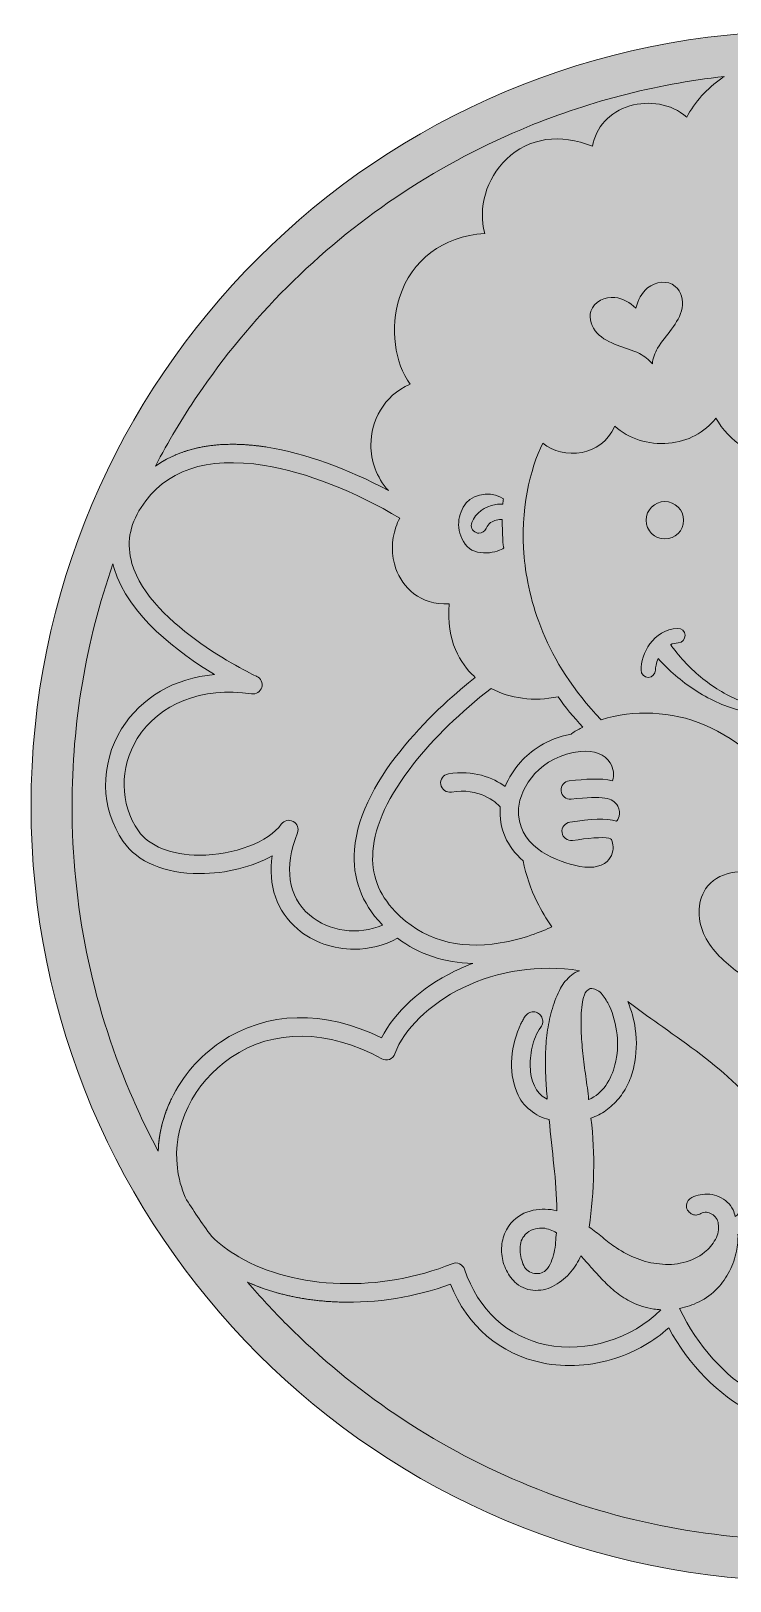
# Model space of a CAD drawing. Header units: inches. Extents: x -4083 to 8083, y -1951 to 5918.
# Drawn here: x 100 to 1812, y 2118 to 5918 of the extents above; entities that cross this region are included whole.
import ezdxf

# ---------------------------------------------------------------- set-up
doc = ezdxf.new("R2010")
doc.units = ezdxf.units.IN
doc.header["$MEASUREMENT"] = 0
doc.layers.add('1', color=7, linetype='Continuous')

# ---------------------------------------------------------------- blocks, each defined once
blk = doc.blocks.new('block 2')
at = {"layer": '1', "true_color": 0xf19997}
h = blk.add_hatch(color=21, dxfattribs=at)
h.dxf.hatch_style = 2
edge = h.paths.add_edge_path()
edge.add_spline(control_points=[(3900, 4017.7), (3900, 2968.4), (3049.3, 2117.7), (2000, 2117.7), (950.7, 2117.7), (100, 2968.4), (100, 4017.7), (100, 5067.1), (950.7, 5917.7), (2000, 5917.7), (3049.3, 5917.7), (3900, 5067.1), (3900, 4017.7)], knot_values=[0, 0, 0, 0, 1, 1, 1, 2, 2, 2, 3, 3, 3, 4, 4, 4, 4], degree=3, periodic=1)
at = {"layer": '1', "lineweight": 0}
for points, knots in [([(3900, 4017.7), (3900, 2968.4), (3049.3, 2117.7), (2000, 2117.7), (950.7, 2117.7), (100, 2968.4), (100, 4017.7), (100, 5067.1), (950.7, 5917.7), (2000, 5917.7), (3049.3, 5917.7), (3900, 5067.1), (3900, 4017.7)], [0, 0, 0, 0, 1, 1, 1, 2, 2, 2, 3, 3, 3, 4, 4, 4, 4]), ([(2000, 5917.7), (950.7, 5917.7), (100, 5067.1), (100, 4017.7), (100, 2968.4), (950.7, 2117.7), (2000, 2117.7), (3049.3, 2117.7), (3900, 2968.4), (3900, 4017.7), (3900, 5067.1), (3049.3, 5917.7), (2000, 5917.7)], [0, 0, 0, 0, 1, 1, 1, 2, 2, 2, 3, 3, 3, 4, 4, 4, 4]), ([(2000, 5917.7), (950.7, 5917.7), (100, 5067.1), (100, 4017.7), (100, 2968.4), (950.7, 2117.7), (2000, 2117.7), (3049.3, 2117.7), (3900, 2968.4), (3900, 4017.7), (3900, 5067.1), (3049.3, 5917.7), (2000, 5917.7)], [0, 0, 0, 0, 1, 1, 1, 2, 2, 2, 3, 3, 3, 4, 4, 4, 4]), ([(727.6, 5290.1), (809.1, 5371.6), (898.7, 5445.5), (994, 5509.9), (1090.2, 5574.9), (1193, 5630.7), (1299.6, 5675.8), (1459.5, 5743.4), (1626.6, 5787), (1798.4, 5806.1), (1796.5, 5804.9), (1794.7, 5803.7), (1792.8, 5802.4), (1755.5, 5776.7), (1726.1, 5743.9), (1706.5, 5706.1), (1668.6, 5740.8), (1612.3, 5747.7), (1567.3, 5734.1), (1516.9, 5718.9), (1483.5, 5681.8), (1475.4, 5635.1), (1396.6, 5667.4), (1319.7, 5656.6), (1264.7, 5603.7), (1215, 5555.9), (1195, 5483.7), (1211.4, 5421.5), (1107.7, 5413.3), (1032.6, 5357.3), (1003, 5264.7), (979, 5189.6), (991.1, 5103.5), (1028.8, 5051.9), (962.9, 5023.5), (932.8, 4960.3), (932.7, 4903.2), (932.6, 4864.6), (946.2, 4823.2), (975.4, 4791.2), (876.7, 4844.3), (770, 4882.8), (678.9, 4897.4), (674.4, 4898.1), (670.1, 4898.7), (665.7, 4899.3), (664.5, 4899.5), (663.2, 4899.7), (662, 4899.8), (658.5, 4900.3), (655, 4900.7), (651.5, 4901.1), (650.6, 4901.2), (649.7, 4901.3), (648.8, 4901.4), (644.6, 4901.9), (640.4, 4902.3), (636.3, 4902.6), (635.1, 4902.7), (634, 4902.8), (632.8, 4902.9), (629.7, 4903.2), (626.5, 4903.4), (623.4, 4903.6), (622.1, 4903.7), (620.8, 4903.7), (619.6, 4903.8), (615.6, 4904), (611.7, 4904.2), (607.8, 4904.3), (606.8, 4904.4), (605.8, 4904.4), (604.9, 4904.4), (601.8, 4904.5), (598.8, 4904.5), (595.8, 4904.5), (594.3, 4904.5), (592.8, 4904.5), (591.3, 4904.5), (588.5, 4904.5), (585.8, 4904.5), (583.1, 4904.4), (581.9, 4904.4), (580.6, 4904.4), (579.4, 4904.3), (575.9, 4904.2), (572.4, 4904.1), (568.9, 4903.9), (567.3, 4903.8), (565.6, 4903.7), (564, 4903.6), (561.8, 4903.4), (559.7, 4903.3), (557.6, 4903.1), (555.9, 4902.9), (554.2, 4902.8), (552.5, 4902.7), (549.3, 4902.3), (546.1, 4902), (542.9, 4901.6), (541.1, 4901.4), (539.3, 4901.1), (537.4, 4900.9), (535.7, 4900.7), (534.1, 4900.4), (532.4, 4900.2), (530.4, 4899.9), (528.5, 4899.6), (526.5, 4899.3), (525.1, 4899), (523.6, 4898.7), (522.1, 4898.5), (518.5, 4897.8), (514.9, 4897.1), (511.4, 4896.4), (510.2, 4896.1), (509.1, 4895.9), (507.9, 4895.7), (505.8, 4895.2), (503.6, 4894.7), (501.5, 4894.1), (500.5, 4893.9), (499.5, 4893.6), (498.5, 4893.4), (491.3, 4891.6), (484.3, 4889.5), (477.4, 4887.2), (476.7, 4887), (476, 4886.8), (475.4, 4886.6), (468, 4884.1), (460.8, 4881.3), (453.8, 4878.3), (453.6, 4878.3), (453.4, 4878.2), (453.3, 4878.1), (450.9, 4877.1), (448.5, 4876), (446.1, 4874.9), (446.1, 4874.9), (446, 4874.8), (445.9, 4874.8), (438.7, 4871.5), (431.7, 4867.9), (425, 4864), (424.9, 4863.9), (424.8, 4863.9), (424.6, 4863.8), (417.8, 4859.9), (411.2, 4855.7), (404.8, 4851.2), (435.9, 4910.6), (470.3, 4968.3), (507.8, 5023.8), (572.2, 5119.1), (646.2, 5208.7), (727.6, 5290.1)], [0, 0, 0, 0, 1, 1, 1, 2, 2, 2, 3, 3, 3, 4, 4, 4, 5, 5, 5, 6, 6, 6, 7, 7, 7, 8, 8, 8, 9, 9, 9, 10, 10, 10, 11, 11, 11, 12, 12, 12, 13, 13, 13, 14, 14, 14, 15, 15, 15, 16, 16, 16, 17, 17, 17, 18, 18, 18, 19, 19, 19, 20, 20, 20, 21, 21, 21, 22, 22, 22, 23, 23, 23, 24, 24, 24, 25, 25, 25, 26, 26, 26, 27, 27, 27, 28, 28, 28, 29, 29, 29, 30, 30, 30, 31, 31, 31, 32, 32, 32, 33, 33, 33, 34, 34, 34, 35, 35, 35, 36, 36, 36, 37, 37, 37, 38, 38, 38, 39, 39, 39, 40, 40, 40, 41, 41, 41, 42, 42, 42, 43, 43, 43, 44, 44, 44, 45, 45, 45, 46, 46, 46, 47, 47, 47, 48, 48, 48, 49, 49, 49, 50, 50, 50, 51, 51, 51, 52, 52, 52, 52]), ([(727.6, 5290.1), (809.1, 5371.6), (898.7, 5445.5), (994, 5509.9), (1090.2, 5574.9), (1193, 5630.7), (1299.6, 5675.8), (1459.5, 5743.4), (1626.6, 5787), (1798.4, 5806.1), (1796.5, 5804.9), (1794.7, 5803.7), (1792.8, 5802.4), (1755.5, 5776.7), (1726.1, 5743.9), (1706.5, 5706.1), (1668.6, 5740.8), (1612.3, 5747.7), (1567.3, 5734.1), (1516.9, 5718.9), (1483.5, 5681.8), (1475.4, 5635.1), (1396.6, 5667.4), (1319.7, 5656.6), (1264.7, 5603.7), (1215, 5555.9), (1195, 5483.7), (1211.4, 5421.5), (1107.7, 5413.3), (1032.6, 5357.3), (1003, 5264.7), (979, 5189.6), (991.1, 5103.5), (1028.8, 5051.9), (962.9, 5023.5), (932.8, 4960.3), (932.7, 4903.2), (932.6, 4864.6), (946.2, 4823.2), (975.4, 4791.2), (876.7, 4844.3), (770, 4882.8), (678.9, 4897.4), (566.5, 4915.4), (473.7, 4899.4), (404.8, 4851.2), (435.9, 4910.6), (470.3, 4968.3), (507.8, 5023.8), (572.2, 5119.1), (646.2, 5208.7), (727.6, 5290.1)], [0, 0, 0, 0, 1, 1, 1, 2, 2, 2, 3, 3, 3, 4, 4, 4, 5, 5, 5, 6, 6, 6, 7, 7, 7, 8, 8, 8, 9, 9, 9, 10, 10, 10, 11, 11, 11, 12, 12, 12, 13, 13, 13, 14, 14, 14, 15, 15, 15, 16, 16, 16, 17, 17, 17, 17]), ([(1622.3, 5101.4), (1622.2, 5101.4), (1622.2, 5101.4), (1622.2, 5101.4), (1622.2, 5101.4), (1622.2, 5101.4), (1622.2, 5101.4), (1622.2, 5101.4), (1622.2, 5101.5), (1622.2, 5101.5), (1613.9, 5112.2), (1602.5, 5120.6), (1590.4, 5126.8), (1573.1, 5135.7), (1554.3, 5140.9), (1536.1, 5147.7), (1517.9, 5154.4), (1499.8, 5163.1), (1486.7, 5177.3), (1473.5, 5191.5), (1466, 5212.3), (1471.8, 5230.8), (1479.2, 5254.2), (1506.4, 5267.3), (1530.7, 5264.4), (1550, 5262.1), (1567.4, 5251.9), (1581.8, 5238.6), (1586.7, 5257.6), (1595.7, 5275.6), (1610.6, 5288), (1629.6, 5303.6), (1659.5, 5307.4), (1678.4, 5291.7), (1693.3, 5279.4), (1698.3, 5257.8), (1694.9, 5238.7), (1691.6, 5219.6), (1681.1, 5202.6), (1669.5, 5187), (1657.9, 5171.5), (1644.9, 5156.9), (1635.2, 5140.1), (1628.4, 5128.2), (1623.4, 5115), (1622.2, 5101.5), (1622.2, 5101.5), (1622.3, 5101.4), (1622.3, 5101.4)], [0, 0, 0, 0, 1, 1, 1, 2, 2, 2, 3, 3, 3, 4, 4, 4, 5, 5, 5, 6, 6, 6, 7, 7, 7, 8, 8, 8, 9, 9, 9, 10, 10, 10, 11, 11, 11, 12, 12, 12, 13, 13, 13, 14, 14, 14, 15, 15, 15, 16, 16, 16, 16]), ([(1530, 4948.8), (1564.5, 4918.4), (1612.2, 4902.6), (1661.7, 4907), (1709.6, 4911.2), (1750.5, 4933.5), (1777.9, 4968.9), (1809.3, 4912.4), (1872.3, 4869.5), (1945.8, 4858.3), (2015.2, 4847.6), (2077.8, 4867.4), (2121.9, 4911.9), (2136.9, 4874.2), (2169.1, 4840.1), (2211.2, 4820.8), (2266.8, 4795.3), (2326, 4802.2), (2375.9, 4838.4), (2385, 4806.2), (2404.9, 4774.4), (2437.3, 4756.9), (2463.3, 4742.9), (2504.6, 4734.5), (2561.4, 4764.9), (2568.6, 4701.1), (2558, 4608.6), (2532, 4517.6), (2497.8, 4397.4), (2444, 4300.9), (2380, 4244.4), (2321.2, 4249.5), (2260.1, 4240.4), (2204.6, 4216.7), (2117, 4179.4), (2040.5, 4111.8), (1976.9, 4015.8), (1913.3, 4111.8), (1836.8, 4179.4), (1749.2, 4216.7), (1669.3, 4250.8), (1576.7, 4254.4), (1496.9, 4229.1), (1357.8, 4373.5), (1317.5, 4525.3), (1308.4, 4627.8), (1297.9, 4744.4), (1322.8, 4843.6), (1353.7, 4907.3), (1378, 4887.2), (1414, 4877.9), (1450, 4884.7), (1481.1, 4890.5), (1514, 4910.3), (1530, 4948.8)], [0, 0, 0, 0, 1, 1, 1, 2, 2, 2, 3, 3, 3, 4, 4, 4, 5, 5, 5, 6, 6, 6, 7, 7, 7, 8, 8, 8, 9, 9, 9, 10, 10, 10, 11, 11, 11, 12, 12, 12, 13, 13, 13, 14, 14, 14, 15, 15, 15, 16, 16, 16, 17, 17, 17, 18, 18, 18, 18]), ([(742.4, 3980), (732.2, 3985.4), (719.6, 3982.4), (713.1, 3972.9), (683.1, 3929.8), (597, 3897.3), (512.8, 3897.2), (512.8, 3897.2), (512.7, 3897.2), (512.7, 3897.2), (443.9, 3897.2), (389.4, 3919), (363.1, 3956.8), (317.3, 4022.7), (316.2, 4111.5), (360.4, 4182.9), (413.8, 4269.3), (518.5, 4310.3), (640.4, 4292.6), (651.5, 4291), (662.1, 4297.8), (665.3, 4308.6), (668.5, 4319.3), (663.3, 4330.8), (653.1, 4335.5), (650.5, 4336.7), (393, 4456.7), (347.3, 4612.6), (333.5, 4660), (340.8, 4704.9), (369.7, 4749.9), (428.1, 4840.8), (529.7, 4875.4), (671.7, 4852.7), (773.5, 4836.4), (896.1, 4788.4), (1003.3, 4723.2), (999.6, 4716.3), (996.4, 4709.1), (993.8, 4701.6), (982.5, 4668.9), (982.6, 4631.7), (993.9, 4599.4), (1009.6, 4554.8), (1052.4, 4509.5), (1124.1, 4513.7), (1117, 4421.4), (1152.4, 4366.4), (1185.3, 4335.7), (1186.2, 4334.8), (1187.2, 4333.9), (1188.2, 4333), (1106.2, 4267.8), (906.3, 4091.4), (892.4, 3910.3), (887.2, 3841.3), (909.6, 3780), (959.2, 3728.2), (959.9, 3727.5), (960.7, 3726.7), (961.4, 3726), (902.6, 3700.3), (830.1, 3709.5), (782.2, 3750.6), (729.5, 3795.8), (719, 3867.2), (752.7, 3951.7), (756.9, 3962.4), (752.5, 3974.5), (742.4, 3980)], [0, 0, 0, 0, 1, 1, 1, 2, 2, 2, 3, 3, 3, 4, 4, 4, 5, 5, 5, 6, 6, 6, 7, 7, 7, 8, 8, 8, 9, 9, 9, 10, 10, 10, 11, 11, 11, 12, 12, 12, 13, 13, 13, 14, 14, 14, 15, 15, 15, 16, 16, 16, 17, 17, 17, 18, 18, 18, 19, 19, 19, 20, 20, 20, 21, 21, 21, 22, 22, 22, 23, 23, 23, 23]), ([(1190.5, 4687.9), (1192.8, 4687), (1195.1, 4686.6), (1197.4, 4686.6), (1204.9, 4686.6), (1212, 4691.1), (1215, 4698.4), (1220, 4711.1), (1231.3, 4716.4), (1239.8, 4718.6), (1245.4, 4720), (1250.4, 4720.3), (1254.6, 4720.1), (1254.5, 4686.5), (1256.5, 4653.2), (1258.1, 4650.6), (1247.3, 4640), (1188, 4625.3), (1163.4, 4660), (1138.7, 4694.8), (1145.4, 4734.4), (1166.2, 4760.8), (1187, 4787.3), (1237.9, 4787.4), (1257.2, 4770.5), (1256.7, 4766.6), (1256.3, 4762.3), (1255.9, 4757.8), (1250.3, 4758.1), (1244.5, 4757.7), (1238.5, 4756.8), (1210.8, 4752.4), (1189.5, 4736.2), (1179.9, 4712.4), (1176.1, 4702.8), (1180.8, 4691.8), (1190.5, 4687.9)], [0, 0, 0, 0, 1, 1, 1, 2, 2, 2, 3, 3, 3, 4, 4, 4, 5, 5, 5, 6, 6, 6, 7, 7, 7, 8, 8, 8, 9, 9, 9, 10, 10, 10, 11, 11, 11, 12, 12, 12, 12]), ([(1652.8, 4672.5), (1627.5, 4672.5), (1607, 4693), (1607, 4718.3), (1607, 4743.6), (1627.5, 4764.1), (1652.8, 4764.1), (1678.1, 4764.1), (1698.6, 4743.6), (1698.6, 4718.3), (1698.6, 4693), (1678.1, 4672.5), (1652.8, 4672.5)], [0, 0, 0, 0, 1, 1, 1, 2, 2, 2, 3, 3, 3, 4, 4, 4, 4]), ([(200.6, 4017.7), (200.6, 4222.2), (234.3, 4421.5), (300.8, 4611.6), (300.8, 4611.6), (300.8, 4611.6), (300.8, 4611.6), (301.3, 4609.7), (301.8, 4607.8), (302.3, 4605.8), (302.3, 4605.8), (302.3, 4605.8), (302.3, 4605.7), (302.8, 4603.8), (303.4, 4601.8), (303.9, 4599.8), (337.5, 4485.2), (463, 4392.4), (549.3, 4340.2), (451.4, 4331.1), (369.9, 4284.2), (321.9, 4206.7), (268.3, 4119.9), (269.8, 4011.7), (325.9, 3931), (361.3, 3880), (427.7, 3852), (512.7, 3852), (512.7, 3852), (512.8, 3852), (512.8, 3852), (578.7, 3852), (643.1, 3868.7), (690.8, 3895.8), (680.4, 3823.3), (701.7, 3760), (752.8, 3716.2), (790.9, 3683.5), (841.3, 3666.7), (892, 3666.7), (928.7, 3666.7), (965.6, 3675.6), (998, 3693.7), (1050.3, 3654.2), (1112.6, 3633.3), (1182.1, 3631.8), (1167, 3626.1), (1152.2, 3619.7), (1137.7, 3612.6), (1055.2, 3572.2), (990.3, 3512.4), (959, 3449.2), (819.7, 3518.6), (677, 3515.2), (564.3, 3438.9), (512.5, 3403.8), (470.9, 3355.6), (443.9, 3299.6), (442.4, 3296.4), (441, 3293.3), (439.6, 3290.1), (439.1, 3289.1), (438.7, 3288.2), (438.3, 3287.2), (437.3, 3284.9), (436.3, 3282.5), (435.3, 3280.2), (434.9, 3279.2), (434.5, 3278.2), (434.2, 3277.3), (432.9, 3274.2), (431.7, 3271.1), (430.6, 3268), (430.3, 3267.1), (430, 3266.2), (429.7, 3265.4), (428.9, 3263.1), (428.1, 3260.8), (427.3, 3258.4), (426.9, 3257.1), (426.5, 3255.8), (426, 3254.4), (425.4, 3252.5), (424.9, 3250.6), (424.3, 3248.7), (423.9, 3247.3), (423.5, 3245.9), (423.1, 3244.5), (422.3, 3241.7), (421.5, 3238.9), (420.8, 3236.1), (420.4, 3234.3), (420, 3232.6), (419.6, 3230.9), (419.3, 3229.5), (419, 3228.1), (418.6, 3226.7), (418.2, 3224.8), (417.8, 3222.9), (417.5, 3221), (417.2, 3219.9), (417, 3218.8), (416.8, 3217.7), (415.5, 3210.8), (414.4, 3203.9), (413.6, 3197.1), (413.5, 3196.3), (413.4, 3195.5), (413.4, 3194.8), (413.1, 3192.4), (412.8, 3190.1), (412.6, 3187.8), (412.6, 3187.6), (412.6, 3187.3), (412.6, 3187), (412.1, 3181.8), (411.8, 3176.6), (411.6, 3171.5), (386.2, 3219.1), (362.9, 3267.8), (341.9, 3317.4), (248.1, 3539.1), (200.6, 3774.8), (200.6, 4017.7)], [0, 0, 0, 0, 1, 1, 1, 2, 2, 2, 3, 3, 3, 4, 4, 4, 5, 5, 5, 6, 6, 6, 7, 7, 7, 8, 8, 8, 9, 9, 9, 10, 10, 10, 11, 11, 11, 12, 12, 12, 13, 13, 13, 14, 14, 14, 15, 15, 15, 16, 16, 16, 17, 17, 17, 18, 18, 18, 19, 19, 19, 20, 20, 20, 21, 21, 21, 22, 22, 22, 23, 23, 23, 24, 24, 24, 25, 25, 25, 26, 26, 26, 27, 27, 27, 28, 28, 28, 29, 29, 29, 30, 30, 30, 31, 31, 31, 32, 32, 32, 33, 33, 33, 34, 34, 34, 35, 35, 35, 36, 36, 36, 37, 37, 37, 38, 38, 38, 39, 39, 39, 40, 40, 40, 41, 41, 41, 41]), ([(200.6, 4017.7), (200.6, 4222.2), (234.3, 4421.5), (300.8, 4611.6), (301.7, 4607.7), (302.8, 4603.8), (303.9, 4599.8), (337.5, 4485.2), (463, 4392.4), (549.3, 4340.2), (451.4, 4331.1), (369.9, 4284.2), (321.9, 4206.7), (268.3, 4119.9), (269.8, 4011.7), (325.9, 3931), (361.3, 3880), (427.7, 3852), (512.7, 3852), (512.7, 3852), (512.8, 3852), (512.8, 3852), (578.7, 3852), (643.1, 3868.7), (690.8, 3895.8), (680.4, 3823.3), (701.7, 3760), (752.8, 3716.2), (790.9, 3683.5), (841.3, 3666.7), (892, 3666.7), (928.7, 3666.7), (965.6, 3675.6), (998, 3693.7), (1050.3, 3654.2), (1112.6, 3633.3), (1182.1, 3631.8), (1167, 3626.1), (1152.2, 3619.7), (1137.7, 3612.6), (1055.2, 3572.2), (990.3, 3512.4), (959, 3449.2), (819.7, 3518.6), (677, 3515.2), (564.3, 3438.9), (512.5, 3403.8), (470.9, 3355.6), (443.9, 3299.6), (424, 3258.2), (413.1, 3214.6), (411.6, 3171.5), (386.2, 3219.1), (362.9, 3267.8), (341.9, 3317.4), (248.1, 3539.1), (200.6, 3774.8), (200.6, 4017.7)], [0, 0, 0, 0, 1, 1, 1, 2, 2, 2, 3, 3, 3, 4, 4, 4, 5, 5, 5, 6, 6, 6, 7, 7, 7, 8, 8, 8, 9, 9, 9, 10, 10, 10, 11, 11, 11, 12, 12, 12, 13, 13, 13, 14, 14, 14, 15, 15, 15, 16, 16, 16, 17, 17, 17, 18, 18, 18, 19, 19, 19, 19]), ([(1668, 4411.8), (1668.5, 4411.2), (1668.9, 4410.6), (1669.3, 4410.1), (1669.3, 4410.1), (1669.4, 4410), (1669.4, 4410), (1691.2, 4380.4), (1716.8, 4353), (1745.9, 4329.8), (1774.9, 4306.5), (1807.3, 4287.2), (1842.3, 4273.8), (1877.3, 4260.3), (1914.9, 4253), (1953, 4252.5), (1991.2, 4251.9), (2029.6, 4258.7), (2066.6, 4270.2), (2030.9, 4255.2), (1992.8, 4244.4), (1953.5, 4241.2), (1914.2, 4237.8), (1873.9, 4241.6), (1835.3, 4252.3), (1796.6, 4262.9), (1759.8, 4280.2), (1726, 4302.3), (1693, 4323.8), (1663, 4349.9), (1636.3, 4379.3), (1631.6, 4368.1), (1629.7, 4357.2), (1629.7, 4350.7), (1629.7, 4341), (1621.8, 4333.1), (1612.1, 4333.1), (1602.4, 4333.1), (1594.5, 4341), (1594.5, 4350.7), (1594.5, 4390.2), (1623, 4450), (1684, 4453), (1693.7, 4453.5), (1702, 4446), (1702.4, 4436.3), (1702.9, 4426.5), (1695.4, 4418.3), (1685.7, 4417.8), (1678.5, 4417.5), (1672.1, 4415.8), (1666.5, 4413.2), (1667, 4412.7), (1667.5, 4412.3), (1668, 4411.8)], [0, 0, 0, 0, 1, 1, 1, 2, 2, 2, 3, 3, 3, 4, 4, 4, 5, 5, 5, 6, 6, 6, 7, 7, 7, 8, 8, 8, 9, 9, 9, 10, 10, 10, 11, 11, 11, 12, 12, 12, 13, 13, 13, 14, 14, 14, 15, 15, 15, 16, 16, 16, 17, 17, 17, 18, 18, 18, 18]), ([(937.6, 3906.9), (942.5, 3971.1), (976.1, 4043.2), (1037.4, 4121.3), (1086.5, 4183.9), (1153.8, 4249.3), (1227.1, 4306), (1273.9, 4281), (1331.9, 4273.4), (1391.1, 4285.4), (1408.8, 4260.6), (1429, 4235.7), (1451.8, 4210.9), (1443.5, 4206.8), (1435.4, 4202.4), (1427.6, 4197.5), (1425.9, 4196.5), (1424.4, 4195.2), (1423.1, 4193.9), (1362.5, 4183.1), (1322.9, 4151.6), (1299.8, 4125.8), (1283.4, 4107.6), (1270.4, 4086.7), (1261.6, 4065.4), (1232.1, 4087.1), (1183.6, 4106.9), (1122.4, 4096.5), (1110.1, 4094.5), (1101.8, 4082.8), (1103.9, 4070.5), (1105.9, 4058.2), (1117.6, 4049.8), (1129.9, 4051.9), (1197.3, 4063.3), (1239.8, 4027.1), (1249.4, 4015.7), (1249.4, 4015.4), (1249.4, 4015.1), (1249.3, 4014.8), (1246.2, 3962.5), (1266, 3917.6), (1305.7, 3883.6), (1312.5, 3848.6), (1324, 3814.5), (1340, 3782.3), (1350.6, 3761), (1362.8, 3740.8), (1376.1, 3721.6), (1352.2, 3710.3), (1305.3, 3690.9), (1249.5, 3681.9), (1144.1, 3664.9), (1057.5, 3691), (991.9, 3759.5), (951, 3802.2), (933.2, 3850.4), (937.6, 3906.9)], [0, 0, 0, 0, 1, 1, 1, 2, 2, 2, 3, 3, 3, 4, 4, 4, 5, 5, 5, 6, 6, 6, 7, 7, 7, 8, 8, 8, 9, 9, 9, 10, 10, 10, 11, 11, 11, 12, 12, 12, 13, 13, 13, 14, 14, 14, 15, 15, 15, 16, 16, 16, 17, 17, 17, 18, 18, 18, 19, 19, 19, 19]), ([(937.6, 3906.9), (942.5, 3971.1), (976.1, 4043.2), (1037.4, 4121.3), (1086.5, 4183.9), (1153.8, 4249.3), (1227.1, 4306), (1273.9, 4281), (1331.9, 4273.4), (1391.1, 4285.4), (1408.8, 4260.6), (1429, 4235.7), (1451.8, 4210.9), (1443.5, 4206.8), (1435.4, 4202.4), (1427.6, 4197.5), (1425.9, 4196.5), (1424.4, 4195.2), (1423.1, 4193.9), (1362.5, 4183.1), (1322.9, 4151.6), (1299.8, 4125.8), (1283.4, 4107.6), (1270.4, 4086.7), (1261.6, 4065.4), (1232.1, 4087.1), (1183.6, 4106.9), (1122.4, 4096.5), (1110.1, 4094.5), (1101.8, 4082.8), (1103.9, 4070.5), (1105.9, 4058.2), (1117.6, 4049.8), (1129.9, 4051.9), (1197.3, 4063.3), (1239.8, 4027.1), (1249.4, 4015.7), (1249.4, 4015.4), (1249.4, 4015.1), (1249.3, 4014.8), (1246.2, 3962.5), (1266, 3917.6), (1305.7, 3883.6), (1312.5, 3848.6), (1324, 3814.5), (1340, 3782.3), (1350.6, 3761), (1362.8, 3740.8), (1376.1, 3721.6), (1352.2, 3710.3), (1305.3, 3690.9), (1249.5, 3681.9), (1144.1, 3664.9), (1057.5, 3691), (991.9, 3759.5), (951, 3802.2), (933.2, 3850.4), (937.6, 3906.9)], [0, 0, 0, 0, 1, 1, 1, 2, 2, 2, 3, 3, 3, 4, 4, 4, 5, 5, 5, 6, 6, 6, 7, 7, 7, 8, 8, 8, 9, 9, 9, 10, 10, 10, 11, 11, 11, 12, 12, 12, 13, 13, 13, 14, 14, 14, 15, 15, 15, 16, 16, 16, 17, 17, 17, 18, 18, 18, 19, 19, 19, 19]), ([(1534.2, 3980.4), (1509.2, 3989.5), (1471.6, 3985.2), (1420.3, 3978.1), (1407.9, 3976.4), (1399.3, 3965), (1401, 3952.6), (1402.7, 3940.2), (1414.2, 3931.6), (1426.5, 3933.3), (1463.5, 3938.4), (1499.8, 3942.6), (1515.9, 3938.7), (1521.2, 3937.4), (1523.2, 3936.9), (1525.6, 3922.4), (1527.6, 3910.7), (1523.9, 3893.6), (1511.3, 3881.9), (1494.8, 3866.7), (1467.2, 3863.4), (1431.5, 3872.4), (1378, 3885.8), (1289.1, 3921.7), (1294.5, 4012.1), (1297.6, 4062.6), (1347.9, 4141.8), (1446.3, 4151.4), (1480, 4154.7), (1505.8, 4144.7), (1519, 4123.4), (1527.4, 4109.9), (1529.3, 4093.6), (1524.7, 4079.4), (1495.1, 4087.1), (1458.5, 4083.5), (1418.8, 4079.6), (1406.4, 4078.4), (1397.3, 4067.3), (1398.5, 4054.9), (1399.7, 4042.5), (1410.8, 4033.4), (1423.2, 4034.6), (1503.6, 4042.5), (1524.9, 4039.3), (1537.3, 4017.6), (1548.2, 3998.6), (1537.2, 3983.9), (1534.2, 3980.4)], [0, 0, 0, 0, 1, 1, 1, 2, 2, 2, 3, 3, 3, 4, 4, 4, 5, 5, 5, 6, 6, 6, 7, 7, 7, 8, 8, 8, 9, 9, 9, 10, 10, 10, 11, 11, 11, 12, 12, 12, 13, 13, 13, 14, 14, 14, 15, 15, 15, 16, 16, 16, 16]), ([(1977.2, 3467.1), (1977.2, 3467.1), (1977.2, 3466.9), (1977.2, 3466.9), (1977.2, 3467), (1977.2, 3467), (1977.2, 3467), (1977.2, 3467), (1977.2, 3467), (1977.2, 3466.9), (1977.2, 3466.9), (1977.2, 3467.1), (1977.2, 3467.1), (1966.9, 3493.4), (1949, 3516.9), (1928.5, 3536.6), (1899.3, 3564.5), (1864.7, 3586), (1832.3, 3610.2), (1799.9, 3634.5), (1768.9, 3662.4), (1750.9, 3698.6), (1732.9, 3734.8), (1730.2, 3780.8), (1752.8, 3814.3), (1781.4, 3856.7), (1843.4, 3866.7), (1890.4, 3846.7), (1927.6, 3830.8), (1956.2, 3800.1), (1977.2, 3765), (1998.2, 3800.1), (2026.7, 3830.8), (2064, 3846.7), (2111, 3866.7), (2173, 3856.7), (2201.6, 3814.3), (2224.2, 3780.8), (2221.4, 3734.8), (2203.4, 3698.6), (2185.5, 3662.4), (2154.5, 3634.5), (2122.1, 3610.2), (2089.7, 3586), (2055.1, 3564.5), (2025.9, 3536.6), (2005.4, 3516.9), (1987.5, 3493.4), (1977.2, 3467.1)], [0, 0, 0, 0, 1, 1, 1, 2, 2, 2, 3, 3, 3, 4, 4, 4, 5, 5, 5, 6, 6, 6, 7, 7, 7, 8, 8, 8, 9, 9, 9, 10, 10, 10, 11, 11, 11, 12, 12, 12, 13, 13, 13, 14, 14, 14, 15, 15, 15, 16, 16, 16, 16]), ([(542.1, 2962.8), (530.4, 2979), (519, 2995.3), (507.8, 3011.7), (497.4, 3027.1), (487.3, 3042.7), (477.4, 3058.4), (468.2, 3081.1), (461.9, 3105.2), (458.6, 3130.5), (445.8, 3230.8), (498.5, 3339.6), (589.7, 3401.4), (693.8, 3471.9), (828.5, 3470.7), (959.2, 3398), (965.1, 3394.8), (972, 3394.3), (978.2, 3396.6), (984.5, 3399), (989.3, 3404), (991.6, 3410.2), (1012.8, 3470.2), (1076.4, 3532.1), (1157.6, 3572), (1244.9, 3614.8), (1345.3, 3629.4), (1443.9, 3614), (1436.7, 3611.7), (1429.9, 3608), (1423.8, 3602.9), (1412.8, 3593.8), (1403.9, 3583), (1397.4, 3571.1), (1389, 3555.2), (1382.2, 3538.5), (1377.2, 3521.3), (1372.2, 3504.2), (1368.3, 3486.5), (1365.5, 3468.8), (1362.8, 3451), (1361.1, 3433), (1360.6, 3415.1), (1360, 3397.3), (1360, 3379.4), (1360.8, 3361.8), (1361, 3350.3), (1361.7, 3338.5), (1362.7, 3326.7), (1363.5, 3317.1), (1364.2, 3307.7), (1364.8, 3298.7), (1352.5, 3304.6), (1342.9, 3313.9), (1336, 3326.4), (1328.1, 3340.9), (1323.8, 3356.2), (1323.4, 3372.1), (1322.3, 3390.1), (1323.7, 3408.4), (1327.5, 3426.4), (1331.2, 3444.1), (1338.3, 3460.7), (1348.6, 3475.8), (1351.4, 3478.9), (1353.1, 3482.8), (1353.5, 3487.4), (1353.9, 3491.9), (1353.2, 3496.1), (1351.3, 3499.8), (1349.4, 3503.5), (1346.8, 3506.6), (1343.4, 3509.2), (1339.7, 3511.9), (1335.5, 3513.2), (1330.9, 3513), (1326.4, 3513.1), (1322.4, 3512.1), (1319, 3510), (1315.8, 3507.9), (1313.1, 3505.3), (1310.8, 3502.2), (1308.7, 3499.3), (1306.7, 3496.1), (1304.9, 3492.8), (1303.3, 3489.7), (1301.7, 3486.8), (1300.1, 3484.3), (1300, 3484.2), (1299.9, 3484), (1299.9, 3483.9), (1287.9, 3457.7), (1280.4, 3429.6), (1277.8, 3400.4), (1275.1, 3370.9), (1279.5, 3342.1), (1290.7, 3314.7), (1297.9, 3297.8), (1308.8, 3283.3), (1323.3, 3271.7), (1337, 3260.6), (1352.5, 3252.9), (1369.4, 3248.8), (1372.9, 3211.5), (1376.9, 3173.5), (1381.2, 3135.8), (1385.4, 3099.1), (1387.7, 3062.1), (1388.1, 3025.6), (1369.4, 3030.1), (1350, 3030.4), (1330.4, 3026.6), (1308.8, 3022.4), (1290.6, 3011.9), (1276.4, 2995.5), (1267.2, 2984.8), (1260.6, 2972.6), (1256.9, 2959.3), (1253.1, 2946.1), (1251.9, 2932.4), (1253.3, 2918.7), (1254.6, 2905), (1258.4, 2891.8), (1264.6, 2879.3), (1270.7, 2866.8), (1279.1, 2856), (1289.5, 2847.1), (1303, 2836.1), (1318.7, 2830.4), (1336.2, 2830.3), (1353.4, 2830.1), (1369.3, 2834.3), (1383.1, 2842.8), (1398.3, 2851.1), (1411.7, 2862.3), (1422.9, 2875.9), (1432.8, 2887.8), (1440.8, 2901), (1446.8, 2915), (1455.2, 2906), (1463.7, 2896.7), (1471.9, 2887.1), (1481.6, 2875.9), (1491.6, 2865), (1501.6, 2854.7), (1511.8, 2844.2), (1522.6, 2834.2), (1534, 2825.1), (1545.4, 2815.8), (1558.2, 2807.9), (1571.8, 2801.5), (1588.5, 2792.9), (1606.6, 2787.2), (1625.6, 2784.4), (1631.3, 2783.6), (1637.1, 2783), (1642.8, 2782.7), (1572.2, 2711), (1461, 2676.7), (1361.9, 2697), (1267, 2716.4), (1196, 2782.2), (1161.9, 2882), (1159.9, 2887.9), (1155.6, 2892.7), (1149.9, 2895.3), (1144.2, 2897.9), (1137.8, 2898.1), (1132, 2895.7), (957.5, 2824.8), (747.4, 2831.4), (609.1, 2912.2), (583.8, 2927), (561.4, 2944), (542.1, 2962.8)], [0, 0, 0, 0, 1, 1, 1, 2, 2, 2, 3, 3, 3, 4, 4, 4, 5, 5, 5, 6, 6, 6, 7, 7, 7, 8, 8, 8, 9, 9, 9, 10, 10, 10, 11, 11, 11, 12, 12, 12, 13, 13, 13, 14, 14, 14, 15, 15, 15, 16, 16, 16, 17, 17, 17, 18, 18, 18, 19, 19, 19, 20, 20, 20, 21, 21, 21, 22, 22, 22, 23, 23, 23, 24, 24, 24, 25, 25, 25, 26, 26, 26, 27, 27, 27, 28, 28, 28, 29, 29, 29, 30, 30, 30, 31, 31, 31, 32, 32, 32, 33, 33, 33, 34, 34, 34, 35, 35, 35, 36, 36, 36, 37, 37, 37, 38, 38, 38, 39, 39, 39, 40, 40, 40, 41, 41, 41, 42, 42, 42, 43, 43, 43, 44, 44, 44, 45, 45, 45, 46, 46, 46, 47, 47, 47, 48, 48, 48, 49, 49, 49, 50, 50, 50, 51, 51, 51, 52, 52, 52, 53, 53, 53, 54, 54, 54, 55, 55, 55, 56, 56, 56, 57, 57, 57, 58, 58, 58, 58]), ([(1530.6, 3383.4), (1526.1, 3365.4), (1518.4, 3348.2), (1507.9, 3332.5), (1497.6, 3317.2), (1483.6, 3305.5), (1466.2, 3297.9), (1466.1, 3298.7), (1466, 3299.6), (1466.1, 3300.5), (1466.2, 3302.3), (1466, 3304), (1465.6, 3305.4), (1463.4, 3324.2), (1460.9, 3343.2), (1458.1, 3361.9), (1455.3, 3380.7), (1453, 3399.6), (1451.2, 3418.3), (1449.3, 3437), (1448.2, 3456), (1447.7, 3474.7), (1447.2, 3493.4), (1447.9, 3512.4), (1449.9, 3531.1), (1451, 3538.5), (1452.9, 3546.4), (1455.7, 3554.6), (1458.2, 3562), (1462.8, 3567.1), (1469.9, 3570.1), (1470.4, 3570.2), (1471.6, 3570.4), (1474.1, 3570.3), (1484.5, 3568.7), (1492.7, 3563.9), (1499.2, 3555.6), (1506, 3546.7), (1511.9, 3537.6), (1516.8, 3528.5), (1526.6, 3505.9), (1533, 3481.9), (1535.9, 3457), (1538.7, 3432.2), (1536.9, 3407.5), (1530.6, 3383.4)], [0, 0, 0, 0, 1, 1, 1, 2, 2, 2, 3, 3, 3, 4, 4, 4, 5, 5, 5, 6, 6, 6, 7, 7, 7, 8, 8, 8, 9, 9, 9, 10, 10, 10, 11, 11, 11, 12, 12, 12, 13, 13, 13, 14, 14, 14, 15, 15, 15, 15]), ([(1639.7, 2895.2), (1620.7, 2896.8), (1602.2, 2901.2), (1584.8, 2908.1), (1567.2, 2915.1), (1550.2, 2923.9), (1534.2, 2934.4), (1522.4, 2942.5), (1510.9, 2951.2), (1500, 2960.4), (1489.5, 2969.2), (1478.5, 2977.6), (1467.2, 2985.5), (1473.6, 3029.5), (1477.4, 3074.4), (1478.4, 3118.9), (1479.4, 3163.1), (1477.2, 3208.1), (1471.9, 3252.5), (1485, 3256.9), (1497.2, 3263.1), (1508.1, 3271), (1519.8, 3279.5), (1530.4, 3289.4), (1539.7, 3300.4), (1548.9, 3311.5), (1556.8, 3323.9), (1563, 3337.3), (1569.3, 3350.6), (1573.9, 3364.6), (1576.9, 3378.8), (1583.6, 3409), (1584.8, 3440.3), (1580.4, 3471.6), (1577.1, 3494.8), (1571, 3517.1), (1562, 3538.3), (1564.2, 3536.7), (1566.3, 3535), (1568.4, 3533.4), (1594.7, 3513.8), (1621.7, 3494.6), (1647.9, 3476), (1709.7, 3432.3), (1773.5, 3387), (1828.4, 3334.4), (1883.1, 3282.1), (1924.9, 3224.6), (1950, 3167.1), (1935.3, 3167.3), (1921.5, 3163.1), (1908.8, 3154.4), (1894.7, 3144.8), (1882.6, 3130.3), (1872.9, 3111.4), (1863.6, 3093.2), (1858.1, 3071.6), (1856.4, 3047.2), (1856.3, 3047), (1856.2, 3046.9), (1856.1, 3046.7), (1851.5, 3039.7), (1846.3, 3032.9), (1840.7, 3026.4), (1836.2, 3021.4), (1831.1, 3016.3), (1825.5, 3011.1), (1823.9, 3016.7), (1822, 3022.1), (1819.9, 3027.5), (1816.6, 3035), (1811.8, 3041.5), (1805.7, 3046.9), (1799.7, 3052.2), (1793, 3056.5), (1785.8, 3059.9), (1778.5, 3063.2), (1770.7, 3065.3), (1762.7, 3066), (1754.8, 3066.8), (1746.9, 3066.3), (1739.3, 3064.7), (1732.4, 3063.8), (1725.6, 3061.6), (1719, 3058.3), (1711.6, 3054.6), (1707.2, 3048.4), (1705.9, 3039.9), (1705.2, 3035.2), (1706.1, 3030.8), (1708.6, 3026.9), (1710.8, 3023.3), (1713.7, 3020.4), (1717.2, 3018.2), (1720.7, 3016), (1724.7, 3014.9), (1728.9, 3014.9), (1729, 3014.9), (1729.1, 3014.9), (1729.2, 3014.9), (1733.5, 3014.9), (1737.6, 3016.2), (1741.3, 3018.7), (1745.7, 3021.2), (1750.1, 3022.2), (1754.7, 3021.8), (1759.4, 3021.4), (1763.9, 3019.9), (1768, 3017.4), (1772.2, 3014.8), (1775.8, 3011.4), (1778.8, 3007.3), (1781.6, 3003.2), (1783.3, 2999), (1783.8, 2993.9), (1786, 2980.2), (1783.6, 2967.2), (1776.6, 2955.2), (1769.5, 2942.7), (1760.6, 2932.2), (1750.3, 2923.8), (1734.9, 2911.5), (1717.3, 2902.9), (1698, 2898.2), (1678.7, 2893.5), (1659.1, 2892.5), (1639.7, 2895.2)], [0, 0, 0, 0, 1, 1, 1, 2, 2, 2, 3, 3, 3, 4, 4, 4, 5, 5, 5, 6, 6, 6, 7, 7, 7, 8, 8, 8, 9, 9, 9, 10, 10, 10, 11, 11, 11, 12, 12, 12, 13, 13, 13, 14, 14, 14, 15, 15, 15, 16, 16, 16, 17, 17, 17, 18, 18, 18, 19, 19, 19, 20, 20, 20, 21, 21, 21, 22, 22, 22, 23, 23, 23, 24, 24, 24, 25, 25, 25, 26, 26, 26, 27, 27, 27, 28, 28, 28, 29, 29, 29, 30, 30, 30, 31, 31, 31, 32, 32, 32, 33, 33, 33, 34, 34, 34, 35, 35, 35, 36, 36, 36, 37, 37, 37, 38, 38, 38, 39, 39, 39, 40, 40, 40, 41, 41, 41, 42, 42, 42, 42]), ([(1736.5, 2802), (1753.7, 2810.4), (1769, 2821.7), (1782.2, 2835.6), (1793.6, 2847.9), (1803.4, 2862.1), (1811.3, 2877.7), (1819.2, 2893.3), (1824.9, 2909.7), (1828.4, 2926.4), (1831.1, 2939.8), (1832.4, 2953.5), (1832, 2967.2), (1842, 2974.6), (1851.1, 2982), (1859.2, 2989.3), (1859.3, 2989.5), (1859.4, 2989.6), (1859.6, 2989.7), (1862.6, 2972.7), (1867.5, 2956), (1874, 2940), (1881, 2922.8), (1890.1, 2906.8), (1901, 2892.5), (1912.1, 2878), (1925.6, 2866.4), (1941.1, 2858.1), (1956.7, 2849.7), (1974.5, 2845), (1994, 2844.1), (1995.6, 2844.1), (1997.1, 2844), (1998.7, 2844), (2017, 2844), (2037.3, 2848.7), (2059.2, 2857.9), (2071.2, 2863.7), (2080.7, 2871.4), (2087.4, 2881), (2094, 2890.3), (2099, 2900.8), (2102.2, 2912), (2105.4, 2923.1), (2107.3, 2934.8), (2108.1, 2946.8), (2108.7, 2957.7), (2109.1, 2968.5), (2109.3, 2978.8), (2130.2, 2992.5), (2148.3, 3006.2), (2163.2, 3019.7), (2167.2, 3023.3), (2170.9, 3027.1), (2174.3, 3031.1), (2174.5, 3029.2), (2174.7, 3027.3), (2175, 3025.4), (2178.4, 3000.5), (2182.7, 2976), (2187.8, 2952.4), (2192.9, 2928.8), (2199, 2907.7), (2206, 2889.7), (2212.9, 2871.5), (2220.9, 2857.1), (2229.7, 2846.9), (2237.4, 2837.9), (2246, 2833.4), (2255.3, 2833.4), (2257.3, 2833.4), (2259.5, 2833.6), (2261.6, 2834.1), (2277, 2838.1), (2291.2, 2847), (2303.8, 2860.6), (2316.1, 2873.8), (2327.6, 2889.5), (2337.8, 2907.1), (2347.9, 2924.7), (2357, 2943.6), (2364.9, 2963.4), (2372.5, 2982.5), (2379.3, 3000.8), (2385.2, 3017.7), (2393, 3013), (2401.5, 3010.1), (2410.7, 3009), (2419, 3008), (2427, 3009), (2434.5, 3012), (2433.9, 2991.8), (2435, 2971.8), (2437.9, 2952.5), (2441.5, 2927.8), (2448.1, 2905.3), (2457.4, 2885.5), (2467.2, 2865.3), (2480, 2848.5), (2495.5, 2835.8), (2497.9, 2833.8), (2500.3, 2832.1), (2502.9, 2830.4), (2463.1, 2666.8), (2318.8, 2543.8), (2141, 2523.1), (1947.8, 2500.5), (1778.8, 2598.8), (1688.7, 2785.9), (1705.3, 2789.2), (1721.3, 2794.6), (1736.5, 2802)], [0, 0, 0, 0, 1, 1, 1, 2, 2, 2, 3, 3, 3, 4, 4, 4, 5, 5, 5, 6, 6, 6, 7, 7, 7, 8, 8, 8, 9, 9, 9, 10, 10, 10, 11, 11, 11, 12, 12, 12, 13, 13, 13, 14, 14, 14, 15, 15, 15, 16, 16, 16, 17, 17, 17, 18, 18, 18, 19, 19, 19, 20, 20, 20, 21, 21, 21, 22, 22, 22, 23, 23, 23, 24, 24, 24, 25, 25, 25, 26, 26, 26, 27, 27, 27, 28, 28, 28, 29, 29, 29, 30, 30, 30, 31, 31, 31, 32, 32, 32, 33, 33, 33, 34, 34, 34, 35, 35, 35, 36, 36, 36, 37, 37, 37, 37]), ([(1387, 2971.3), (1386.3, 2963.6), (1385.7, 2955.8), (1385.2, 2947.9), (1384.6, 2939.6), (1383.4, 2931.2), (1381.5, 2923.1), (1379.7, 2915), (1377.2, 2907.1), (1374.1, 2899.7), (1371, 2892.4), (1366.6, 2885.6), (1361, 2879.4), (1356.8, 2875.6), (1351.8, 2873.1), (1346.2, 2872), (1340.5, 2870.9), (1334.8, 2871.1), (1329.4, 2872.7), (1323.9, 2874.4), (1318.9, 2877.1), (1314.5, 2881), (1310.3, 2884.7), (1307.2, 2889.5), (1305.3, 2895.2), (1300.7, 2906.8), (1298.3, 2919.5), (1298.2, 2933), (1298, 2946.1), (1302.2, 2957.4), (1310.8, 2967.3), (1316.4, 2973.1), (1323, 2977.3), (1330.5, 2979.8), (1337.3, 2982), (1344.2, 2983.1), (1351.2, 2983.1), (1352.1, 2983.1), (1353, 2983.1), (1353.9, 2983.1), (1360, 2982.4), (1366.1, 2981), (1372.2, 2978.7), (1377.5, 2976.7), (1382.5, 2974.2), (1387, 2971.3)], [0, 0, 0, 0, 1, 1, 1, 2, 2, 2, 3, 3, 3, 4, 4, 4, 5, 5, 5, 6, 6, 6, 7, 7, 7, 8, 8, 8, 9, 9, 9, 10, 10, 10, 11, 11, 11, 12, 12, 12, 13, 13, 13, 14, 14, 14, 15, 15, 15, 15]), ([(3272.4, 2745.4), (3190.9, 2663.9), (3101.3, 2590), (3006, 2525.6), (2909.8, 2460.6), (2807, 2404.8), (2700.4, 2359.7), (2478.6, 2265.9), (2243, 2218.3), (2000, 2218.3), (1757, 2218.3), (1521.4, 2265.9), (1299.6, 2359.7), (1193, 2404.8), (1090.2, 2460.6), (994, 2525.6), (898.7, 2590), (809.1, 2663.9), (727.6, 2745.4), (693.9, 2779), (661.6, 2814.1), (630.6, 2850.4), (630.6, 2850.4), (630.6, 2850.4), (630.6, 2850.4), (635.1, 2848.4), (639.5, 2846.5), (644, 2844.6), (645.9, 2843.9), (647.8, 2843.1), (649.7, 2842.4), (652.6, 2841.2), (655.5, 2840.1), (658.5, 2839), (660.5, 2838.2), (662.6, 2837.4), (664.7, 2836.7), (667.6, 2835.6), (670.5, 2834.6), (673.4, 2833.6), (675.5, 2832.9), (677.6, 2832.2), (679.6, 2831.5), (682.9, 2830.4), (686.3, 2829.4), (689.6, 2828.3), (691.3, 2827.8), (693, 2827.3), (694.7, 2826.8), (699.6, 2825.3), (704.6, 2823.9), (709.5, 2822.6), (711.2, 2822.1), (713, 2821.7), (714.7, 2821.3), (718.2, 2820.3), (721.7, 2819.5), (725.3, 2818.6), (727.3, 2818.1), (729.4, 2817.6), (731.5, 2817.2), (734.8, 2816.4), (738.1, 2815.7), (741.5, 2815), (743.6, 2814.6), (745.6, 2814.1), (747.7, 2813.7), (751.4, 2813), (755.1, 2812.3), (758.8, 2811.6), (760.5, 2811.3), (762.2, 2811), (764, 2810.7), (769.4, 2809.8), (774.8, 2808.9), (780.2, 2808.1), (781.4, 2808), (782.5, 2807.8), (783.6, 2807.7), (788.1, 2807.1), (792.5, 2806.5), (797, 2806), (798.9, 2805.7), (800.9, 2805.5), (802.8, 2805.3), (806.6, 2804.9), (810.4, 2804.5), (814.2, 2804.2), (816.2, 2804), (818.3, 2803.8), (820.4, 2803.6), (824.3, 2803.3), (828.2, 2803), (832.2, 2802.8), (834, 2802.7), (835.8, 2802.5), (837.7, 2802.4), (843.4, 2802.1), (849.2, 2801.8), (855, 2801.6), (947.6, 2798.6), (1041.3, 2813.7), (1127.3, 2845.4), (1169.4, 2742), (1248.8, 2674), (1352.8, 2652.6), (1411.3, 2640.7), (1473.6, 2644.6), (1533.1, 2664.1), (1581.9, 2680.1), (1626, 2705.5), (1662.2, 2738.5), (1712.4, 2646.6), (1782.8, 2574.7), (1867.4, 2529.7), (1935.5, 2493.4), (2011.1, 2474.8), (2088.9, 2474.8), (2107.9, 2474.8), (2127.1, 2475.9), (2146.2, 2478.1), (2240, 2489.1), (2330.6, 2527.6), (2401.3, 2586.7), (2461.4, 2636.9), (2505.9, 2700), (2532.2, 2771.5), (2566.6, 2721.8), (2621.6, 2694.6), (2683.8, 2699.4), (2743.8, 2704), (2809, 2741.8), (2834.8, 2815.8), (2900.2, 2766.1), (2974.6, 2757.5), (3039.3, 2793.8), (3089.6, 2822), (3122.5, 2872), (3127.6, 2922.7), (3131.6, 2920.8), (3135.6, 2919), (3139.6, 2917.2), (3141, 2916.6), (3142.3, 2916.1), (3143.7, 2915.5), (3146.3, 2914.4), (3148.9, 2913.3), (3151.4, 2912.2), (3153.1, 2911.6), (3154.6, 2911), (3156.2, 2910.4), (3158.5, 2909.5), (3160.8, 2908.5), (3163.1, 2907.7), (3164.8, 2907.1), (3166.5, 2906.5), (3168.1, 2905.9), (3170.3, 2905.2), (3172.5, 2904.3), (3174.7, 2903.6), (3176.4, 2903), (3178, 2902.5), (3179.7, 2902), (3181.8, 2901.3), (3183.9, 2900.6), (3186, 2900), (3187.7, 2899.5), (3189.4, 2899), (3191.1, 2898.5), (3193.2, 2897.9), (3195.2, 2897.3), (3197.2, 2896.8), (3199, 2896.3), (3200.7, 2895.9), (3202.4, 2895.5), (3204.4, 2895), (3206.3, 2894.4), (3208.3, 2894), (3210, 2893.6), (3211.7, 2893.2), (3213.5, 2892.8), (3215.4, 2892.4), (3217.3, 2892), (3219.1, 2891.6), (3220.9, 2891.2), (3222.6, 2890.9), (3224.3, 2890.6), (3226.2, 2890.3), (3228, 2889.9), (3229.8, 2889.6), (3231.6, 2889.3), (3233.3, 2889), (3235.1, 2888.8), (3236.8, 2888.5), (3238.6, 2888.2), (3240.4, 2887.9), (3242.1, 2887.7), (3243.9, 2887.5), (3245.7, 2887.3), (3247.3, 2887.1), (3249, 2886.9), (3250.7, 2886.7), (3252.5, 2886.5), (3254.3, 2886.3), (3256.1, 2886.2), (3257.7, 2886), (3259.3, 2885.9), (3260.9, 2885.7), (3262.7, 2885.6), (3264.5, 2885.5), (3266.3, 2885.4), (3267.8, 2885.3), (3269.4, 2885.2), (3270.9, 2885.1), (3272.7, 2885.1), (3274.5, 2885), (3276.3, 2885), (3277.8, 2884.9), (3279.3, 2884.9), (3280.7, 2884.9), (3282.6, 2884.8), (3284.4, 2884.9), (3286.2, 2884.9), (3287.6, 2884.9), (3289, 2884.9), (3290.4, 2884.9), (3292.2, 2884.9), (3294, 2885), (3295.9, 2885), (3297.2, 2885.1), (3298.5, 2885.1), (3299.8, 2885.2), (3301.7, 2885.3), (3303.5, 2885.4), (3305.4, 2885.5), (3306.6, 2885.6), (3307.9, 2885.7), (3309.1, 2885.8), (3311, 2885.9), (3312.8, 2886.1), (3314.7, 2886.3), (3315.9, 2886.4), (3317, 2886.5), (3318.1, 2886.6), (3320.1, 2886.8), (3321.9, 2887.1), (3323.8, 2887.3), (3324.9, 2887.4), (3326, 2887.6), (3327, 2887.7), (3329, 2888), (3330.9, 2888.3), (3332.8, 2888.6), (3333.8, 2888.7), (3334.7, 2888.9), (3335.7, 2889), (3337.7, 2889.3), (3339.6, 2889.7), (3341.5, 2890.1), (3342.4, 2890.2), (3343.3, 2890.4), (3344.2, 2890.6), (3346.2, 2890.9), (3348.1, 2891.4), (3350.1, 2891.8), (3350.9, 2892), (3351.7, 2892.1), (3352.5, 2892.3), (3354.5, 2892.8), (3356.5, 2893.2), (3358.5, 2893.7), (3359.2, 2893.9), (3359.9, 2894.1), (3360.6, 2894.2), (3362.6, 2894.7), (3364.6, 2895.3), (3366.6, 2895.8), (3367.2, 2896), (3367.9, 2896.2), (3368.5, 2896.3), (3370.5, 2896.9), (3372.6, 2897.5), (3374.6, 2898.1), (3375.1, 2898.3), (3375.7, 2898.4), (3376.2, 2898.6), (3378.3, 2899.3), (3380.3, 2899.9), (3382.3, 2900.6), (3382.8, 2900.7), (3383.2, 2900.9), (3383.7, 2901), (3385.8, 2901.7), (3387.8, 2902.5), (3389.8, 2903.2), (3390.2, 2903.3), (3390.6, 2903.5), (3391, 2903.6), (3393.1, 2904.3), (3395.1, 2905.1), (3397.2, 2905.9), (3397.5, 2906), (3397.8, 2906.1), (3398, 2906.3), (3400.2, 2907.1), (3402.2, 2907.9), (3404.3, 2908.8), (3404.5, 2908.9), (3404.7, 2909), (3404.9, 2909), (3407, 2909.9), (3409.1, 2910.8), (3411.1, 2911.7), (3411.3, 2911.8), (3411.4, 2911.9), (3411.6, 2911.9), (3413.7, 2912.9), (3415.8, 2913.8), (3417.8, 2914.8), (3417.9, 2914.8), (3417.9, 2914.8), (3418, 2914.9), (3420.1, 2915.9), (3422.2, 2916.9), (3424.2, 2917.9), (3424.2, 2917.9), (3424.2, 2917.9), (3424.2, 2917.9), (3377.3, 2857.3), (3326.5, 2799.5), (3272.4, 2745.4)], [0, 0, 0, 0, 1, 1, 1, 2, 2, 2, 3, 3, 3, 4, 4, 4, 5, 5, 5, 6, 6, 6, 7, 7, 7, 8, 8, 8, 9, 9, 9, 10, 10, 10, 11, 11, 11, 12, 12, 12, 13, 13, 13, 14, 14, 14, 15, 15, 15, 16, 16, 16, 17, 17, 17, 18, 18, 18, 19, 19, 19, 20, 20, 20, 21, 21, 21, 22, 22, 22, 23, 23, 23, 24, 24, 24, 25, 25, 25, 26, 26, 26, 27, 27, 27, 28, 28, 28, 29, 29, 29, 30, 30, 30, 31, 31, 31, 32, 32, 32, 33, 33, 33, 34, 34, 34, 35, 35, 35, 36, 36, 36, 37, 37, 37, 38, 38, 38, 39, 39, 39, 40, 40, 40, 41, 41, 41, 42, 42, 42, 43, 43, 43, 44, 44, 44, 45, 45, 45, 46, 46, 46, 47, 47, 47, 48, 48, 48, 49, 49, 49, 50, 50, 50, 51, 51, 51, 52, 52, 52, 53, 53, 53, 54, 54, 54, 55, 55, 55, 56, 56, 56, 57, 57, 57, 58, 58, 58, 59, 59, 59, 60, 60, 60, 61, 61, 61, 62, 62, 62, 63, 63, 63, 64, 64, 64, 65, 65, 65, 66, 66, 66, 67, 67, 67, 68, 68, 68, 69, 69, 69, 70, 70, 70, 71, 71, 71, 72, 72, 72, 73, 73, 73, 74, 74, 74, 75, 75, 75, 76, 76, 76, 77, 77, 77, 78, 78, 78, 79, 79, 79, 80, 80, 80, 81, 81, 81, 82, 82, 82, 83, 83, 83, 84, 84, 84, 85, 85, 85, 86, 86, 86, 87, 87, 87, 88, 88, 88, 89, 89, 89, 90, 90, 90, 91, 91, 91, 92, 92, 92, 93, 93, 93, 94, 94, 94, 95, 95, 95, 96, 96, 96, 97, 97, 97, 98, 98, 98, 99, 99, 99, 100, 100, 100, 101, 101, 101, 102, 102, 102, 103, 103, 103, 104, 104, 104, 105, 105, 105, 106, 106, 106, 107, 107, 107, 108, 108, 108, 109, 109, 109, 110, 110, 110, 110]), ([(3272.4, 2745.4), (3190.9, 2663.9), (3101.3, 2590), (3006, 2525.6), (2909.8, 2460.6), (2807, 2404.8), (2700.4, 2359.7), (2478.6, 2265.9), (2243, 2218.3), (2000, 2218.3), (1757, 2218.3), (1521.4, 2265.9), (1299.6, 2359.7), (1193, 2404.8), (1090.2, 2460.6), (994, 2525.6), (898.7, 2590), (809.1, 2663.9), (727.6, 2745.4), (693.9, 2779), (661.6, 2814.1), (630.6, 2850.4), (696.3, 2821), (772.9, 2804.3), (855, 2801.6), (947.6, 2798.6), (1041.3, 2813.7), (1127.3, 2845.4), (1169.4, 2742), (1248.8, 2674), (1352.8, 2652.6), (1411.3, 2640.7), (1473.6, 2644.6), (1533.1, 2664.1), (1581.9, 2680.1), (1626, 2705.5), (1662.2, 2738.5), (1712.4, 2646.6), (1782.8, 2574.7), (1867.4, 2529.7), (1935.5, 2493.4), (2011.1, 2474.8), (2088.9, 2474.8), (2107.9, 2474.8), (2127.1, 2475.9), (2146.2, 2478.1), (2240, 2489.1), (2330.6, 2527.6), (2401.3, 2586.7), (2461.4, 2636.9), (2505.9, 2700), (2532.2, 2771.5), (2566.6, 2721.8), (2621.6, 2694.6), (2683.8, 2699.4), (2743.8, 2704), (2809, 2741.8), (2834.8, 2815.8), (2900.2, 2766.1), (2974.6, 2757.5), (3039.3, 2793.8), (3089.6, 2822), (3122.5, 2872), (3127.6, 2922.7), (3255.8, 2861.8), (3358.4, 2885.1), (3424.2, 2917.9), (3377.3, 2857.3), (3326.5, 2799.5), (3272.4, 2745.4)], [0, 0, 0, 0, 1, 1, 1, 2, 2, 2, 3, 3, 3, 4, 4, 4, 5, 5, 5, 6, 6, 6, 7, 7, 7, 8, 8, 8, 9, 9, 9, 10, 10, 10, 11, 11, 11, 12, 12, 12, 13, 13, 13, 14, 14, 14, 15, 15, 15, 16, 16, 16, 17, 17, 17, 18, 18, 18, 19, 19, 19, 20, 20, 20, 21, 21, 21, 22, 22, 22, 23, 23, 23, 23])]:
    blk.add_open_spline(points, degree=3, knots=knots, dxfattribs=at)

msp = doc.modelspace()

# ---------------------------------------------------------------- block references
at = {"layer": '1'}
msp.add_blockref('block 2', (0, 0), dxfattribs=at)

doc.saveas('drawing.dxf')
